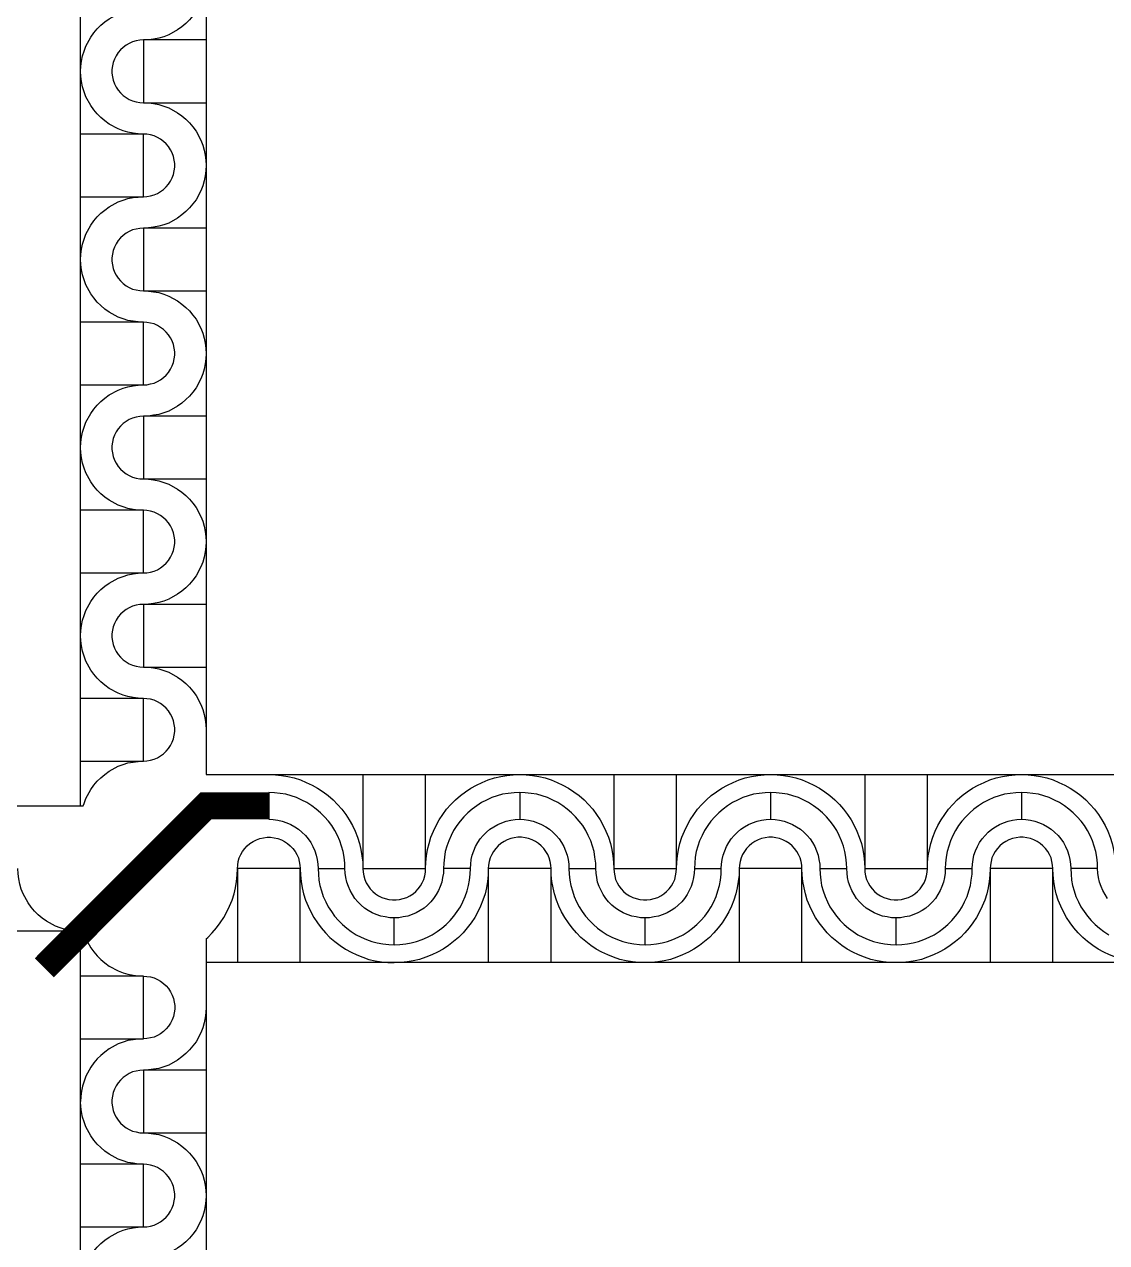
# Model space of a CAD drawing. Extents: x 190.8 to 267.1, y 124 to 174.8.
# Drawn here: x 231.062 to 232.27, y 161.063 to 162.423 of the extents above; entities that cross this region are included whole.
import ezdxf

# ---------------------------------------------------------------- set-up
doc = ezdxf.new("R2010")
doc.units = 0
doc.header["$MEASUREMENT"] = 0

msp = doc.modelspace()

# ---------------------------------------------------------------- linework, layer by layer
for p, q in [((231.2646, 163.6023), (231.2646, 161.5856)), ((231.2646, 161.5856), (233.3913, 161.5856)), ((229.0246, 161.5506), (231.1275, 161.5506)), ((231.2646, 161.4023), (231.2646, 159.3856))]:
    msp.add_line(p, q)
for points in [[(231.1246, 161.5506), (231.1246, 163.6106)], [(231.2646, 162.4756), (231.2644, 162.4698), (231.2636, 162.4641), (231.2626, 162.4583), (231.2609, 162.4528), (231.2589, 162.4473), (231.2534, 162.4373), (231.2499, 162.4326), (231.2461, 162.4281), (231.2421, 162.4241), (231.2376, 162.4203), (231.2329, 162.4168), (231.2229, 162.4113), (231.2174, 162.4093), (231.2119, 162.4076), (231.2061, 162.4066), (231.2004, 162.4058), (231.1946, 162.4056)], [(231.1246, 162.3706), (231.1249, 162.3763), (231.1256, 162.3821), (231.1266, 162.3878), (231.1284, 162.3933), (231.1304, 162.3988), (231.1359, 162.4088), (231.1394, 162.4136), (231.1431, 162.4181), (231.1471, 162.4221), (231.1516, 162.4258), (231.1564, 162.4293), (231.1664, 162.4348), (231.1719, 162.4368), (231.1774, 162.4386), (231.1831, 162.4396), (231.1889, 162.4403), (231.1946, 162.4406)], [(231.1946, 162.4056), (231.1906, 162.4053), (231.1866, 162.4046), (231.1826, 162.4036), (231.1789, 162.4018), (231.1754, 162.3998), (231.1721, 162.3973), (231.1691, 162.3946), (231.1666, 162.3916), (231.1644, 162.3881), (231.1624, 162.3843), (231.1611, 162.3806), (231.1601, 162.3766), (231.1596, 162.3726), (231.1596, 162.3686), (231.1601, 162.3646), (231.1611, 162.3606), (231.1624, 162.3566), (231.1644, 162.3531), (231.1666, 162.3496), (231.1691, 162.3466), (231.1721, 162.3438), (231.1754, 162.3413), (231.1789, 162.3393), (231.1826, 162.3376), (231.1866, 162.3366), (231.1906, 162.3358), (231.1946, 162.3356)], [(231.2646, 162.4056), (231.1946, 162.4056), (231.1946, 162.3356), (231.2646, 162.3356)], [(231.1946, 162.3006), (231.1889, 162.3008), (231.1831, 162.3016), (231.1774, 162.3026), (231.1719, 162.3043), (231.1664, 162.3063), (231.1564, 162.3118), (231.1516, 162.3153), (231.1471, 162.3191), (231.1431, 162.3231), (231.1394, 162.3276), (231.1359, 162.3323), (231.1304, 162.3423), (231.1284, 162.3478), (231.1266, 162.3533), (231.1256, 162.3591), (231.1249, 162.3648), (231.1246, 162.3706)], [(231.1946, 162.3356), (231.2004, 162.3353), (231.2061, 162.3346), (231.2119, 162.3336), (231.2174, 162.3318), (231.2229, 162.3298), (231.2329, 162.3243), (231.2376, 162.3208), (231.2421, 162.3171), (231.2461, 162.3131), (231.2499, 162.3086), (231.2534, 162.3038), (231.2589, 162.2938), (231.2609, 162.2883), (231.2626, 162.2828), (231.2636, 162.2771), (231.2644, 162.2713), (231.2646, 162.2656)], [(231.1246, 162.2306), (231.1946, 162.2306), (231.1946, 162.3006), (231.1246, 162.3006)], [(231.1946, 162.2306), (231.1986, 162.2308), (231.2026, 162.2316), (231.2066, 162.2326), (231.2104, 162.2343), (231.2139, 162.2363), (231.2171, 162.2388), (231.2201, 162.2416), (231.2226, 162.2446), (231.2249, 162.2481), (231.2269, 162.2518), (231.2281, 162.2556), (231.2291, 162.2596), (231.2296, 162.2636), (231.2296, 162.2676), (231.2291, 162.2716), (231.2281, 162.2756), (231.2269, 162.2796), (231.2249, 162.2831), (231.2226, 162.2866), (231.2201, 162.2896), (231.2171, 162.2923), (231.2139, 162.2948), (231.2104, 162.2968), (231.2066, 162.2986), (231.2026, 162.2996), (231.1986, 162.3003), (231.1946, 162.3006)], [(231.2646, 162.2656), (231.2644, 162.2598), (231.2636, 162.2541), (231.2626, 162.2483), (231.2609, 162.2428), (231.2589, 162.2373), (231.2534, 162.2273), (231.2499, 162.2226), (231.2461, 162.2181), (231.2421, 162.2141), (231.2376, 162.2103), (231.2329, 162.2068), (231.2229, 162.2013), (231.2174, 162.1993), (231.2119, 162.1976), (231.2061, 162.1966), (231.2004, 162.1958), (231.1946, 162.1956)], [(231.1246, 162.1606), (231.1249, 162.1663), (231.1256, 162.1721), (231.1266, 162.1778), (231.1284, 162.1833), (231.1304, 162.1888), (231.1359, 162.1988), (231.1394, 162.2036), (231.1431, 162.2081), (231.1471, 162.2121), (231.1516, 162.2158), (231.1564, 162.2193), (231.1664, 162.2248), (231.1719, 162.2268), (231.1774, 162.2286), (231.1831, 162.2296), (231.1889, 162.2303), (231.1946, 162.2306)], [(231.1946, 162.1956), (231.1906, 162.1953), (231.1866, 162.1946), (231.1826, 162.1936), (231.1789, 162.1918), (231.1754, 162.1898), (231.1721, 162.1873), (231.1691, 162.1846), (231.1666, 162.1816), (231.1644, 162.1781), (231.1624, 162.1743), (231.1611, 162.1706), (231.1601, 162.1666), (231.1596, 162.1626), (231.1596, 162.1586), (231.1601, 162.1546), (231.1611, 162.1506), (231.1624, 162.1466), (231.1644, 162.1431), (231.1666, 162.1396), (231.1691, 162.1366), (231.1721, 162.1338), (231.1754, 162.1313), (231.1789, 162.1293), (231.1826, 162.1276), (231.1866, 162.1266), (231.1906, 162.1258), (231.1946, 162.1256)], [(231.2646, 162.1956), (231.1946, 162.1956), (231.1946, 162.1256), (231.2646, 162.1256)], [(231.1946, 162.0906), (231.1889, 162.0908), (231.1831, 162.0916), (231.1774, 162.0926), (231.1719, 162.0943), (231.1664, 162.0963), (231.1564, 162.1018), (231.1516, 162.1053), (231.1471, 162.1091), (231.1431, 162.1131), (231.1394, 162.1176), (231.1359, 162.1223), (231.1304, 162.1323), (231.1284, 162.1378), (231.1266, 162.1433), (231.1256, 162.1491), (231.1249, 162.1548), (231.1246, 162.1606)], [(231.1946, 162.1256), (231.2004, 162.1253), (231.2061, 162.1246), (231.2119, 162.1236), (231.2174, 162.1218), (231.2229, 162.1198), (231.2329, 162.1143), (231.2376, 162.1108), (231.2421, 162.1071), (231.2461, 162.1031), (231.2499, 162.0986), (231.2534, 162.0938), (231.2589, 162.0838), (231.2609, 162.0783), (231.2626, 162.0728), (231.2636, 162.0671), (231.2644, 162.0613), (231.2646, 162.0556)], [(231.1246, 162.0206), (231.1946, 162.0206), (231.1946, 162.0906), (231.1246, 162.0906)], [(231.1946, 162.0206), (231.1986, 162.0208), (231.2026, 162.0216), (231.2066, 162.0226), (231.2104, 162.0243), (231.2139, 162.0263), (231.2171, 162.0288), (231.2201, 162.0316), (231.2226, 162.0346), (231.2249, 162.0381), (231.2269, 162.0418), (231.2281, 162.0456), (231.2291, 162.0496), (231.2296, 162.0536), (231.2296, 162.0576), (231.2291, 162.0616), (231.2281, 162.0656), (231.2269, 162.0696), (231.2249, 162.0731), (231.2226, 162.0766), (231.2201, 162.0796), (231.2171, 162.0823), (231.2139, 162.0848), (231.2104, 162.0868), (231.2066, 162.0886), (231.2026, 162.0896), (231.1986, 162.0903), (231.1946, 162.0906)], [(231.2646, 162.0556), (231.2644, 162.0498), (231.2636, 162.0441), (231.2626, 162.0383), (231.2609, 162.0328), (231.2589, 162.0273), (231.2534, 162.0173), (231.2499, 162.0126), (231.2461, 162.0081), (231.2421, 162.0041), (231.2376, 162.0003), (231.2329, 161.9968), (231.2229, 161.9913), (231.2174, 161.9893), (231.2119, 161.9876), (231.2061, 161.9866), (231.2004, 161.9858), (231.1946, 161.9856)], [(231.1246, 161.9506), (231.1249, 161.9563), (231.1256, 161.9621), (231.1266, 161.9678), (231.1284, 161.9733), (231.1304, 161.9788), (231.1359, 161.9888), (231.1394, 161.9936), (231.1431, 161.9981), (231.1471, 162.0021), (231.1516, 162.0058), (231.1564, 162.0093), (231.1664, 162.0148), (231.1719, 162.0168), (231.1774, 162.0186), (231.1831, 162.0196), (231.1889, 162.0203), (231.1946, 162.0206)], [(231.1946, 161.9856), (231.1906, 161.9853), (231.1866, 161.9846), (231.1826, 161.9836), (231.1789, 161.9818), (231.1754, 161.9798), (231.1721, 161.9773), (231.1691, 161.9746), (231.1666, 161.9716), (231.1644, 161.9681), (231.1624, 161.9643), (231.1611, 161.9606), (231.1601, 161.9566), (231.1596, 161.9526), (231.1596, 161.9486), (231.1601, 161.9446), (231.1611, 161.9406), (231.1624, 161.9366), (231.1644, 161.9331), (231.1666, 161.9296), (231.1691, 161.9266), (231.1721, 161.9238), (231.1754, 161.9213), (231.1789, 161.9193), (231.1826, 161.9176), (231.1866, 161.9166), (231.1906, 161.9158), (231.1946, 161.9156)], [(231.2646, 161.9856), (231.1946, 161.9856), (231.1946, 161.9156), (231.2646, 161.9156)], [(231.1946, 161.8806), (231.1889, 161.8808), (231.1831, 161.8816), (231.1774, 161.8826), (231.1719, 161.8843), (231.1664, 161.8863), (231.1564, 161.8918), (231.1516, 161.8953), (231.1471, 161.8991), (231.1431, 161.9031), (231.1394, 161.9076), (231.1359, 161.9123), (231.1304, 161.9223), (231.1284, 161.9278), (231.1266, 161.9333), (231.1256, 161.9391), (231.1249, 161.9448), (231.1246, 161.9506)], [(231.1946, 161.9156), (231.2004, 161.9153), (231.2061, 161.9146), (231.2119, 161.9136), (231.2174, 161.9118), (231.2229, 161.9098), (231.2329, 161.9043), (231.2376, 161.9008), (231.2421, 161.8971), (231.2461, 161.8931), (231.2499, 161.8886), (231.2534, 161.8838), (231.2589, 161.8738), (231.2609, 161.8683), (231.2626, 161.8628), (231.2636, 161.8571), (231.2644, 161.8513), (231.2646, 161.8456)], [(231.1246, 161.8106), (231.1946, 161.8106), (231.1946, 161.8806), (231.1246, 161.8806)], [(231.1946, 161.8106), (231.1986, 161.8108), (231.2026, 161.8116), (231.2066, 161.8126), (231.2104, 161.8143), (231.2139, 161.8163), (231.2171, 161.8188), (231.2201, 161.8216), (231.2226, 161.8246), (231.2249, 161.8281), (231.2269, 161.8318), (231.2281, 161.8356), (231.2291, 161.8396), (231.2296, 161.8436), (231.2296, 161.8476), (231.2291, 161.8516), (231.2281, 161.8556), (231.2269, 161.8596), (231.2249, 161.8631), (231.2226, 161.8666), (231.2201, 161.8696), (231.2171, 161.8723), (231.2139, 161.8748), (231.2104, 161.8768), (231.2066, 161.8786), (231.2026, 161.8796), (231.1986, 161.8803), (231.1946, 161.8806)], [(231.2646, 161.8456), (231.2644, 161.8398), (231.2636, 161.8341), (231.2626, 161.8283), (231.2609, 161.8228), (231.2589, 161.8173), (231.2534, 161.8073), (231.2499, 161.8026), (231.2461, 161.7981), (231.2421, 161.7941), (231.2376, 161.7903), (231.2329, 161.7868), (231.2229, 161.7813), (231.2174, 161.7793), (231.2119, 161.7776), (231.2061, 161.7766), (231.2004, 161.7758), (231.1946, 161.7756)], [(231.1246, 161.7406), (231.1249, 161.7463), (231.1256, 161.7521), (231.1266, 161.7578), (231.1284, 161.7633), (231.1304, 161.7688), (231.1359, 161.7788), (231.1394, 161.7836), (231.1431, 161.7881), (231.1471, 161.7921), (231.1516, 161.7958), (231.1564, 161.7993), (231.1664, 161.8048), (231.1719, 161.8068), (231.1774, 161.8086), (231.1831, 161.8096), (231.1889, 161.8103), (231.1946, 161.8106)], [(231.1946, 161.7756), (231.1906, 161.7753), (231.1866, 161.7746), (231.1826, 161.7736), (231.1789, 161.7718), (231.1754, 161.7698), (231.1721, 161.7673), (231.1691, 161.7646), (231.1666, 161.7616), (231.1644, 161.7581), (231.1624, 161.7543), (231.1611, 161.7506), (231.1601, 161.7466), (231.1596, 161.7426), (231.1596, 161.7386), (231.1601, 161.7346), (231.1611, 161.7306), (231.1624, 161.7266), (231.1644, 161.7231), (231.1666, 161.7196), (231.1691, 161.7166), (231.1721, 161.7138), (231.1754, 161.7113), (231.1789, 161.7093), (231.1826, 161.7076), (231.1866, 161.7066), (231.1906, 161.7058), (231.1946, 161.7056)], [(231.2646, 161.7756), (231.1946, 161.7756), (231.1946, 161.7056), (231.2646, 161.7056)], [(231.1946, 161.6706), (231.1889, 161.6708), (231.1831, 161.6716), (231.1774, 161.6726), (231.1719, 161.6743), (231.1664, 161.6763), (231.1564, 161.6818), (231.1516, 161.6853), (231.1471, 161.6891), (231.1431, 161.6931), (231.1394, 161.6976), (231.1359, 161.7023), (231.1304, 161.7123), (231.1284, 161.7178), (231.1266, 161.7233), (231.1256, 161.7291), (231.1249, 161.7348), (231.1246, 161.7406)], [(231.1946, 161.7056), (231.2004, 161.7053), (231.2061, 161.7046), (231.2119, 161.7036), (231.2174, 161.7018), (231.2229, 161.6998), (231.2329, 161.6943), (231.2376, 161.6908), (231.2421, 161.6871), (231.2461, 161.6831), (231.2499, 161.6786), (231.2534, 161.6738), (231.2589, 161.6638), (231.2609, 161.6583), (231.2626, 161.6528), (231.2636, 161.6471), (231.2644, 161.6413), (231.2646, 161.6356)], [(231.1246, 161.6006), (231.1946, 161.6006), (231.1946, 161.6706), (231.1246, 161.6706)], [(231.1946, 161.6006), (231.1986, 161.6008), (231.2026, 161.6016), (231.2066, 161.6026), (231.2104, 161.6043), (231.2139, 161.6063), (231.2171, 161.6088), (231.2201, 161.6116), (231.2226, 161.6146), (231.2249, 161.6181), (231.2269, 161.6218), (231.2281, 161.6256), (231.2291, 161.6296), (231.2296, 161.6336), (231.2296, 161.6376), (231.2291, 161.6416), (231.2281, 161.6456), (231.2269, 161.6496), (231.2249, 161.6531), (231.2226, 161.6566), (231.2201, 161.6596), (231.2171, 161.6623), (231.2139, 161.6648), (231.2104, 161.6668), (231.2066, 161.6686), (231.2026, 161.6696), (231.1986, 161.6703), (231.1946, 161.6706)], [(231.1275, 161.5506), (231.1284, 161.5533), (231.1304, 161.5588), (231.1359, 161.5688), (231.1394, 161.5736), (231.1431, 161.5781), (231.1471, 161.5821), (231.1516, 161.5858), (231.1564, 161.5893), (231.1664, 161.5948), (231.1719, 161.5968), (231.1774, 161.5986), (231.1831, 161.5996), (231.1889, 161.6003), (231.1946, 161.6006)], [(231.3346, 161.5856), (231.3419, 161.5853), (231.3489, 161.5846), (231.3559, 161.5833), (231.3629, 161.5818), (231.3699, 161.5796), (231.3764, 161.5768), (231.3829, 161.5738), (231.3891, 161.5703), (231.3951, 161.5663), (231.4009, 161.5621), (231.4064, 161.5573), (231.4114, 161.5523), (231.4161, 161.5468), (231.4204, 161.5411), (231.4244, 161.5351), (231.4279, 161.5288), (231.4309, 161.5223), (231.4336, 161.5158), (231.4359, 161.5088), (231.4374, 161.5018), (231.4386, 161.4948), (231.4394, 161.4878), (231.4396, 161.4806)], [(231.4396, 161.5856), (231.4396, 161.4806), (231.5096, 161.4806), (231.5096, 161.5856)], [(231.5096, 161.4806), (231.5099, 161.4878), (231.5106, 161.4948), (231.5119, 161.5018), (231.5134, 161.5088), (231.5156, 161.5158), (231.5184, 161.5223), (231.5214, 161.5288), (231.5249, 161.5351), (231.5289, 161.5411), (231.5331, 161.5468), (231.5379, 161.5523), (231.5429, 161.5573), (231.5484, 161.5621), (231.5541, 161.5663), (231.5601, 161.5703), (231.5664, 161.5738), (231.5729, 161.5768), (231.5794, 161.5796), (231.5864, 161.5818), (231.5934, 161.5833), (231.6004, 161.5846), (231.6074, 161.5853), (231.6146, 161.5856)], [(231.6146, 161.5856), (231.6219, 161.5853), (231.6289, 161.5846), (231.6359, 161.5833), (231.6429, 161.5818), (231.6499, 161.5796), (231.6564, 161.5768), (231.6629, 161.5738), (231.6691, 161.5703), (231.6751, 161.5663), (231.6809, 161.5621), (231.6864, 161.5573), (231.6914, 161.5523), (231.6961, 161.5468), (231.7004, 161.5411), (231.7044, 161.5351), (231.7079, 161.5288), (231.7109, 161.5223), (231.7136, 161.5158), (231.7159, 161.5088), (231.7174, 161.5018), (231.7186, 161.4948), (231.7194, 161.4878), (231.7196, 161.4806)], [(231.7196, 161.5856), (231.7196, 161.4806), (231.7896, 161.4806), (231.7896, 161.5856)], [(231.7896, 161.4806), (231.7899, 161.4878), (231.7906, 161.4948), (231.7919, 161.5018), (231.7934, 161.5088), (231.7956, 161.5158), (231.7984, 161.5223), (231.8014, 161.5288), (231.8049, 161.5351), (231.8089, 161.5411), (231.8131, 161.5468), (231.8179, 161.5523), (231.8229, 161.5573), (231.8284, 161.5621), (231.8341, 161.5663), (231.8401, 161.5703), (231.8464, 161.5738), (231.8529, 161.5768), (231.8594, 161.5796), (231.8664, 161.5818), (231.8734, 161.5833), (231.8804, 161.5846), (231.8874, 161.5853), (231.8946, 161.5856)], [(231.8946, 161.5856), (231.9019, 161.5853), (231.9089, 161.5846), (231.9159, 161.5833), (231.9229, 161.5818), (231.9299, 161.5796), (231.9364, 161.5768), (231.9429, 161.5738), (231.9491, 161.5703), (231.9551, 161.5663), (231.9609, 161.5621), (231.9664, 161.5573), (231.9714, 161.5523), (231.9761, 161.5468), (231.9804, 161.5411), (231.9844, 161.5351), (231.9879, 161.5288), (231.9909, 161.5223), (231.9936, 161.5158), (231.9959, 161.5088), (231.9974, 161.5018), (231.9986, 161.4948), (231.9994, 161.4878), (231.9996, 161.4806)], [(231.9996, 161.5856), (231.9996, 161.4806), (232.0696, 161.4806), (232.0696, 161.5856)], [(232.0696, 161.4806), (232.0699, 161.4878), (232.0706, 161.4948), (232.0719, 161.5018), (232.0734, 161.5088), (232.0756, 161.5158), (232.0784, 161.5223), (232.0814, 161.5288), (232.0849, 161.5351), (232.0889, 161.5411), (232.0931, 161.5468), (232.0979, 161.5523), (232.1029, 161.5573), (232.1084, 161.5621), (232.1141, 161.5663), (232.1201, 161.5703), (232.1264, 161.5738), (232.1329, 161.5768), (232.1394, 161.5796), (232.1464, 161.5818), (232.1534, 161.5833), (232.1604, 161.5846), (232.1674, 161.5853), (232.1746, 161.5856)], [(232.1746, 161.5856), (232.1819, 161.5853), (232.1889, 161.5846), (232.1959, 161.5833), (232.2029, 161.5818), (232.2099, 161.5796), (232.2164, 161.5768), (232.2229, 161.5738), (232.2291, 161.5703), (232.2351, 161.5663), (232.2409, 161.5621), (232.2464, 161.5573), (232.2514, 161.5523), (232.2561, 161.5468), (232.2604, 161.5411), (232.2644, 161.5351), (232.2679, 161.5288), (232.2709, 161.5223), (232.2736, 161.5158), (232.2759, 161.5088), (232.2774, 161.5018), (232.2786, 161.4948), (232.2794, 161.4878), (232.2796, 161.4806)], [(231.6146, 161.5656), (231.6084, 161.5653), (231.6019, 161.5646), (231.5956, 161.5636), (231.5896, 161.5618), (231.5836, 161.5598), (231.5776, 161.5571), (231.5721, 161.5543), (231.5666, 161.5508), (231.5616, 161.5471), (231.5569, 161.5428), (231.5524, 161.5383), (231.5481, 161.5336), (231.5444, 161.5286), (231.5409, 161.5231), (231.5381, 161.5176), (231.5354, 161.5116), (231.5334, 161.5056), (231.5316, 161.4996), (231.5306, 161.4933), (231.5299, 161.4868), (231.5296, 161.4806)], [(231.8946, 161.5656), (231.8884, 161.5653), (231.8819, 161.5646), (231.8756, 161.5636), (231.8696, 161.5618), (231.8636, 161.5598), (231.8576, 161.5571), (231.8521, 161.5543), (231.8466, 161.5508), (231.8416, 161.5471), (231.8369, 161.5428), (231.8324, 161.5383), (231.8281, 161.5336), (231.8244, 161.5286), (231.8209, 161.5231), (231.8181, 161.5176), (231.8154, 161.5116), (231.8134, 161.5056), (231.8116, 161.4996), (231.8106, 161.4933), (231.8099, 161.4868), (231.8096, 161.4806), (231.8396, 161.4806), (231.8399, 161.4856), (231.8406, 161.4906), (231.8416, 161.4956), (231.8434, 161.5006), (231.8454, 161.5051), (231.8479, 161.5096), (231.8506, 161.5138), (231.8539, 161.5176), (231.8576, 161.5213), (231.8614, 161.5246), (231.8656, 161.5273), (231.8701, 161.5298), (231.8746, 161.5318), (231.8796, 161.5336), (231.8846, 161.5346), (231.8896, 161.5353), (231.8946, 161.5356)], [(232.1746, 161.5656), (232.1684, 161.5653), (232.1619, 161.5646), (232.1556, 161.5636), (232.1496, 161.5618), (232.1436, 161.5598), (232.1376, 161.5571), (232.1321, 161.5543), (232.1266, 161.5508), (232.1216, 161.5471), (232.1169, 161.5428), (232.1124, 161.5383), (232.1081, 161.5336), (232.1044, 161.5286), (232.1009, 161.5231), (232.0981, 161.5176), (232.0954, 161.5116), (232.0934, 161.5056), (232.0916, 161.4996), (232.0906, 161.4933), (232.0899, 161.4868), (232.0896, 161.4806), (232.1196, 161.4806), (232.1199, 161.4856), (232.1206, 161.4906), (232.1216, 161.4956), (232.1234, 161.5006), (232.1254, 161.5051), (232.1279, 161.5096), (232.1306, 161.5138), (232.1339, 161.5176), (232.1376, 161.5213), (232.1414, 161.5246), (232.1456, 161.5273), (232.1501, 161.5298), (232.1546, 161.5318), (232.1596, 161.5336), (232.1646, 161.5346), (232.1696, 161.5353), (232.1746, 161.5356)], [(232.2596, 161.4806), (232.2594, 161.4868), (232.2586, 161.4933), (232.2576, 161.4996), (232.2559, 161.5056), (232.2539, 161.5116), (232.2511, 161.5176), (232.2484, 161.5231), (232.2449, 161.5286), (232.2411, 161.5336), (232.2369, 161.5383), (232.2324, 161.5428), (232.2276, 161.5471), (232.2226, 161.5508), (232.2171, 161.5543), (232.2116, 161.5571), (232.2056, 161.5598), (232.1996, 161.5618), (232.1936, 161.5636), (232.1874, 161.5646), (232.1809, 161.5653), (232.1746, 161.5656), (232.1746, 161.5356), (232.1796, 161.5353), (232.1846, 161.5346), (232.1896, 161.5336), (232.1946, 161.5318), (232.1991, 161.5298), (232.2036, 161.5273), (232.2079, 161.5246), (232.2116, 161.5213), (232.2154, 161.5176), (232.2186, 161.5138), (232.2214, 161.5096), (232.2239, 161.5051), (232.2259, 161.5006), (232.2276, 161.4956), (232.2286, 161.4906), (232.2294, 161.4856), (232.2296, 161.4806)], [(231.5596, 161.4806), (231.5599, 161.4856), (231.5606, 161.4906), (231.5616, 161.4956), (231.5634, 161.5006), (231.5654, 161.5051), (231.5679, 161.5096), (231.5706, 161.5138), (231.5739, 161.5176), (231.5776, 161.5213), (231.5814, 161.5246), (231.5856, 161.5273), (231.5901, 161.5298), (231.5946, 161.5318), (231.5996, 161.5336), (231.6046, 161.5346), (231.6096, 161.5353), (231.6146, 161.5356)], [(231.2996, 161.4806), (231.2999, 161.4846), (231.3006, 161.4886), (231.3016, 161.4926), (231.3034, 161.4963), (231.3054, 161.4998), (231.3079, 161.5031), (231.3106, 161.5061), (231.3136, 161.5086), (231.3171, 161.5108), (231.3209, 161.5128), (231.3246, 161.5141), (231.3286, 161.5151), (231.3326, 161.5156), (231.3366, 161.5156), (231.3406, 161.5151), (231.3446, 161.5141), (231.3486, 161.5128), (231.3521, 161.5108), (231.3556, 161.5086), (231.3586, 161.5061), (231.3614, 161.5031), (231.3639, 161.4998), (231.3659, 161.4963), (231.3676, 161.4926), (231.3686, 161.4886), (231.3694, 161.4846), (231.3696, 161.4806)], [(231.6496, 161.4806), (231.6494, 161.4846), (231.6486, 161.4886), (231.6476, 161.4926), (231.6459, 161.4963), (231.6439, 161.4998), (231.6414, 161.5031), (231.6386, 161.5061), (231.6356, 161.5086), (231.6321, 161.5108), (231.6284, 161.5128), (231.6246, 161.5141), (231.6206, 161.5151), (231.6166, 161.5156), (231.6126, 161.5156), (231.6086, 161.5151), (231.6046, 161.5141), (231.6006, 161.5128), (231.5971, 161.5108), (231.5936, 161.5086), (231.5906, 161.5061), (231.5879, 161.5031), (231.5854, 161.4998), (231.5834, 161.4963), (231.5816, 161.4926), (231.5806, 161.4886), (231.5799, 161.4846), (231.5796, 161.4806)], [(231.9296, 161.4806), (231.9294, 161.4846), (231.9286, 161.4886), (231.9276, 161.4926), (231.9259, 161.4963), (231.9239, 161.4998), (231.9214, 161.5031), (231.9186, 161.5061), (231.9156, 161.5086), (231.9121, 161.5108), (231.9084, 161.5128), (231.9046, 161.5141), (231.9006, 161.5151), (231.8966, 161.5156), (231.8926, 161.5156), (231.8886, 161.5151), (231.8846, 161.5141), (231.8806, 161.5128), (231.8771, 161.5108), (231.8736, 161.5086), (231.8706, 161.5061), (231.8679, 161.5031), (231.8654, 161.4998), (231.8634, 161.4963), (231.8616, 161.4926), (231.8606, 161.4886), (231.8599, 161.4846), (231.8596, 161.4806)], [(232.2096, 161.4806), (232.2094, 161.4846), (232.2086, 161.4886), (232.2076, 161.4926), (232.2059, 161.4963), (232.2039, 161.4998), (232.2014, 161.5031), (232.1986, 161.5061), (232.1956, 161.5086), (232.1921, 161.5108), (232.1884, 161.5128), (232.1846, 161.5141), (232.1806, 161.5151), (232.1766, 161.5156), (232.1726, 161.5156), (232.1686, 161.5151), (232.1646, 161.5141), (232.1606, 161.5128), (232.1571, 161.5108), (232.1536, 161.5086), (232.1506, 161.5061), (232.1479, 161.5031), (232.1454, 161.4998), (232.1434, 161.4963), (232.1416, 161.4926), (232.1406, 161.4886), (232.1399, 161.4846), (232.1396, 161.4806)], [(231.1246, 161.4106), (231.1189, 161.4108), (231.1131, 161.4116), (231.1074, 161.4126), (231.1019, 161.4143), (231.0964, 161.4163), (231.0864, 161.4218), (231.0816, 161.4253), (231.0771, 161.4291), (231.0731, 161.4331), (231.0694, 161.4376), (231.0659, 161.4423), (231.0604, 161.4523), (231.0584, 161.4578), (231.0566, 161.4633), (231.0556, 161.4691), (231.0549, 161.4748), (231.0546, 161.4806)], [(231.2646, 161.4023), (231.2664, 161.4038), (231.2714, 161.4088), (231.2761, 161.4143), (231.2804, 161.4201), (231.2844, 161.4261), (231.2879, 161.4323), (231.2909, 161.4388), (231.2936, 161.4453), (231.2959, 161.4523), (231.2974, 161.4593), (231.2986, 161.4663), (231.2994, 161.4733), (231.2996, 161.4806)], [(231.3696, 161.3756), (231.3696, 161.4806), (231.2996, 161.4806), (231.2996, 161.3756)], [(231.3696, 161.4806), (231.3699, 161.4733), (231.3706, 161.4663), (231.3719, 161.4593), (231.3734, 161.4523), (231.3756, 161.4453), (231.3784, 161.4388), (231.3814, 161.4323), (231.3849, 161.4261), (231.3889, 161.4201), (231.3931, 161.4143), (231.3979, 161.4088), (231.4029, 161.4038), (231.4084, 161.3991), (231.4141, 161.3948), (231.4201, 161.3908), (231.4264, 161.3873), (231.4329, 161.3843), (231.4394, 161.3816), (231.4464, 161.3793), (231.4534, 161.3778), (231.4604, 161.3766), (231.4674, 161.3758), (231.4746, 161.3756)], [(231.3896, 161.4806), (231.3899, 161.4743), (231.3906, 161.4678), (231.3916, 161.4616), (231.3934, 161.4556), (231.3954, 161.4496), (231.3981, 161.4436), (231.4009, 161.4381), (231.4044, 161.4326), (231.4081, 161.4276), (231.4124, 161.4228), (231.4169, 161.4183), (231.4216, 161.4141), (231.4266, 161.4103), (231.4321, 161.4068), (231.4376, 161.4041), (231.4436, 161.4013), (231.4496, 161.3993), (231.4556, 161.3976), (231.4619, 161.3966), (231.4684, 161.3958), (231.4746, 161.3956), (231.4746, 161.4256), (231.4696, 161.4258), (231.4646, 161.4266), (231.4596, 161.4276), (231.4546, 161.4293), (231.4501, 161.4313), (231.4456, 161.4338), (231.4414, 161.4366), (231.4376, 161.4398), (231.4339, 161.4436), (231.4306, 161.4473), (231.4279, 161.4516), (231.4254, 161.4561), (231.4234, 161.4606), (231.4216, 161.4656), (231.4206, 161.4706), (231.4199, 161.4756), (231.4196, 161.4806)], [(231.4396, 161.4806), (231.4399, 161.4766), (231.4406, 161.4726), (231.4416, 161.4686), (231.4434, 161.4648), (231.4454, 161.4613), (231.4479, 161.4581), (231.4506, 161.4551), (231.4536, 161.4526), (231.4571, 161.4503), (231.4609, 161.4483), (231.4646, 161.4471), (231.4686, 161.4461), (231.4726, 161.4456), (231.4766, 161.4456), (231.4806, 161.4461), (231.4846, 161.4471), (231.4886, 161.4483), (231.4921, 161.4503), (231.4956, 161.4526), (231.4986, 161.4551), (231.5014, 161.4581), (231.5039, 161.4613), (231.5059, 161.4648), (231.5076, 161.4686), (231.5086, 161.4726), (231.5094, 161.4766), (231.5096, 161.4806)], [(231.4746, 161.3956), (231.4809, 161.3958), (231.4874, 161.3966), (231.4936, 161.3976), (231.4996, 161.3993), (231.5056, 161.4013), (231.5116, 161.4041), (231.5171, 161.4068), (231.5226, 161.4103), (231.5276, 161.4141), (231.5324, 161.4183), (231.5369, 161.4228), (231.5411, 161.4276), (231.5449, 161.4326), (231.5484, 161.4381), (231.5511, 161.4436), (231.5539, 161.4496), (231.5559, 161.4556), (231.5576, 161.4616), (231.5586, 161.4678), (231.5594, 161.4743), (231.5596, 161.4806), (231.5296, 161.4806), (231.5294, 161.4756), (231.5286, 161.4706), (231.5276, 161.4656), (231.5259, 161.4606), (231.5239, 161.4561), (231.5214, 161.4516), (231.5186, 161.4473), (231.5154, 161.4436), (231.5116, 161.4398), (231.5079, 161.4366), (231.5036, 161.4338), (231.4991, 161.4313), (231.4946, 161.4293), (231.4896, 161.4276), (231.4846, 161.4266), (231.4796, 161.4258), (231.4746, 161.4256)], [(231.5796, 161.4806), (231.5794, 161.4733), (231.5786, 161.4663), (231.5774, 161.4593), (231.5759, 161.4523), (231.5736, 161.4453), (231.5709, 161.4388), (231.5679, 161.4323), (231.5644, 161.4261), (231.5604, 161.4201), (231.5561, 161.4143), (231.5514, 161.4088), (231.5464, 161.4038), (231.5409, 161.3991), (231.5351, 161.3948), (231.5291, 161.3908), (231.5229, 161.3873), (231.5164, 161.3843), (231.5099, 161.3816), (231.5029, 161.3793), (231.4959, 161.3778), (231.4889, 161.3766), (231.4819, 161.3758), (231.4746, 161.3756)], [(231.6496, 161.3756), (231.6496, 161.4806), (231.5796, 161.4806), (231.5796, 161.3756)], [(231.7546, 161.3756), (231.7474, 161.3758), (231.7404, 161.3766), (231.7334, 161.3778), (231.7264, 161.3793), (231.7194, 161.3816), (231.7129, 161.3843), (231.7064, 161.3873), (231.7001, 161.3908), (231.6941, 161.3948), (231.6884, 161.3991), (231.6829, 161.4038), (231.6779, 161.4088), (231.6731, 161.4143), (231.6689, 161.4201), (231.6649, 161.4261), (231.6614, 161.4323), (231.6584, 161.4388), (231.6556, 161.4453), (231.6534, 161.4523), (231.6519, 161.4593), (231.6506, 161.4663), (231.6499, 161.4733), (231.6496, 161.4806)], [(231.6696, 161.4806), (231.6699, 161.4743), (231.6706, 161.4678), (231.6716, 161.4616), (231.6734, 161.4556), (231.6754, 161.4496), (231.6781, 161.4436), (231.6809, 161.4381), (231.6844, 161.4326), (231.6881, 161.4276), (231.6924, 161.4228), (231.6969, 161.4183), (231.7016, 161.4141), (231.7066, 161.4103), (231.7121, 161.4068), (231.7176, 161.4041), (231.7236, 161.4013), (231.7296, 161.3993), (231.7356, 161.3976), (231.7419, 161.3966), (231.7484, 161.3958), (231.7546, 161.3956), (231.7546, 161.4256), (231.7496, 161.4258), (231.7446, 161.4266), (231.7396, 161.4276), (231.7346, 161.4293), (231.7301, 161.4313), (231.7256, 161.4338), (231.7214, 161.4366), (231.7176, 161.4398), (231.7139, 161.4436), (231.7106, 161.4473), (231.7079, 161.4516), (231.7054, 161.4561), (231.7034, 161.4606), (231.7016, 161.4656), (231.7006, 161.4706), (231.6999, 161.4756), (231.6996, 161.4806)], [(231.7196, 161.4806), (231.7199, 161.4766), (231.7206, 161.4726), (231.7216, 161.4686), (231.7234, 161.4648), (231.7254, 161.4613), (231.7279, 161.4581), (231.7306, 161.4551), (231.7336, 161.4526), (231.7371, 161.4503), (231.7409, 161.4483), (231.7446, 161.4471), (231.7486, 161.4461), (231.7526, 161.4456), (231.7566, 161.4456), (231.7606, 161.4461), (231.7646, 161.4471), (231.7686, 161.4483), (231.7721, 161.4503), (231.7756, 161.4526), (231.7786, 161.4551), (231.7814, 161.4581), (231.7839, 161.4613), (231.7859, 161.4648), (231.7876, 161.4686), (231.7886, 161.4726), (231.7894, 161.4766), (231.7896, 161.4806)], [(231.8096, 161.4806), (231.8094, 161.4756), (231.8086, 161.4706), (231.8076, 161.4656), (231.8059, 161.4606), (231.8039, 161.4561), (231.8014, 161.4516), (231.7986, 161.4473), (231.7954, 161.4436), (231.7916, 161.4398), (231.7879, 161.4366), (231.7836, 161.4338), (231.7791, 161.4313), (231.7746, 161.4293), (231.7696, 161.4276), (231.7646, 161.4266), (231.7596, 161.4258), (231.7546, 161.4256)], [(231.8596, 161.4806), (231.8594, 161.4733), (231.8586, 161.4663), (231.8574, 161.4593), (231.8559, 161.4523), (231.8536, 161.4453), (231.8509, 161.4388), (231.8479, 161.4323), (231.8444, 161.4261), (231.8404, 161.4201), (231.8361, 161.4143), (231.8314, 161.4088), (231.8264, 161.4038), (231.8209, 161.3991), (231.8151, 161.3948), (231.8091, 161.3908), (231.8029, 161.3873), (231.7964, 161.3843), (231.7899, 161.3816), (231.7829, 161.3793), (231.7759, 161.3778), (231.7689, 161.3766), (231.7619, 161.3758), (231.7546, 161.3756)], [(231.7546, 161.3956), (231.7609, 161.3958), (231.7674, 161.3966), (231.7736, 161.3976), (231.7796, 161.3993), (231.7856, 161.4013), (231.7916, 161.4041), (231.7971, 161.4068), (231.8026, 161.4103), (231.8076, 161.4141), (231.8124, 161.4183), (231.8169, 161.4228), (231.8211, 161.4276), (231.8249, 161.4326), (231.8284, 161.4381), (231.8311, 161.4436), (231.8339, 161.4496), (231.8359, 161.4556), (231.8376, 161.4616), (231.8386, 161.4678), (231.8394, 161.4743), (231.8396, 161.4806)], [(231.9296, 161.3756), (231.9296, 161.4806), (231.8596, 161.4806), (231.8596, 161.3756)], [(232.0346, 161.3756), (232.0274, 161.3758), (232.0204, 161.3766), (232.0134, 161.3778), (232.0064, 161.3793), (231.9994, 161.3816), (231.9929, 161.3843), (231.9864, 161.3873), (231.9801, 161.3908), (231.9741, 161.3948), (231.9684, 161.3991), (231.9629, 161.4038), (231.9579, 161.4088), (231.9531, 161.4143), (231.9489, 161.4201), (231.9449, 161.4261), (231.9414, 161.4323), (231.9384, 161.4388), (231.9356, 161.4453), (231.9334, 161.4523), (231.9319, 161.4593), (231.9306, 161.4663), (231.9299, 161.4733), (231.9296, 161.4806)], [(231.9496, 161.4806), (231.9499, 161.4743), (231.9506, 161.4678), (231.9516, 161.4616), (231.9534, 161.4556), (231.9554, 161.4496), (231.9581, 161.4436), (231.9609, 161.4381), (231.9644, 161.4326), (231.9681, 161.4276), (231.9724, 161.4228), (231.9769, 161.4183), (231.9816, 161.4141), (231.9866, 161.4103), (231.9921, 161.4068), (231.9976, 161.4041), (232.0036, 161.4013), (232.0096, 161.3993), (232.0156, 161.3976), (232.0219, 161.3966), (232.0284, 161.3958), (232.0346, 161.3956), (232.0346, 161.4256), (232.0296, 161.4258), (232.0246, 161.4266), (232.0196, 161.4276), (232.0146, 161.4293), (232.0101, 161.4313), (232.0056, 161.4338), (232.0014, 161.4366), (231.9976, 161.4398), (231.9939, 161.4436), (231.9906, 161.4473), (231.9879, 161.4516), (231.9854, 161.4561), (231.9834, 161.4606), (231.9816, 161.4656), (231.9806, 161.4706), (231.9799, 161.4756), (231.9796, 161.4806)], [(231.9996, 161.4806), (231.9999, 161.4766), (232.0006, 161.4726), (232.0016, 161.4686), (232.0034, 161.4648), (232.0054, 161.4613), (232.0079, 161.4581), (232.0106, 161.4551), (232.0136, 161.4526), (232.0171, 161.4503), (232.0209, 161.4483), (232.0246, 161.4471), (232.0286, 161.4461), (232.0326, 161.4456), (232.0366, 161.4456), (232.0406, 161.4461), (232.0446, 161.4471), (232.0486, 161.4483), (232.0521, 161.4503), (232.0556, 161.4526), (232.0586, 161.4551), (232.0614, 161.4581), (232.0639, 161.4613), (232.0659, 161.4648), (232.0676, 161.4686), (232.0686, 161.4726), (232.0694, 161.4766), (232.0696, 161.4806)], [(232.0896, 161.4806), (232.0894, 161.4756), (232.0886, 161.4706), (232.0876, 161.4656), (232.0859, 161.4606), (232.0839, 161.4561), (232.0814, 161.4516), (232.0786, 161.4473), (232.0754, 161.4436), (232.0716, 161.4398), (232.0679, 161.4366), (232.0636, 161.4338), (232.0591, 161.4313), (232.0546, 161.4293), (232.0496, 161.4276), (232.0446, 161.4266), (232.0396, 161.4258), (232.0346, 161.4256)], [(232.1396, 161.4806), (232.1394, 161.4733), (232.1386, 161.4663), (232.1374, 161.4593), (232.1359, 161.4523), (232.1336, 161.4453), (232.1309, 161.4388), (232.1279, 161.4323), (232.1244, 161.4261), (232.1204, 161.4201), (232.1161, 161.4143), (232.1114, 161.4088), (232.1064, 161.4038), (232.1009, 161.3991), (232.0951, 161.3948), (232.0891, 161.3908), (232.0829, 161.3873), (232.0764, 161.3843), (232.0699, 161.3816), (232.0629, 161.3793), (232.0559, 161.3778), (232.0489, 161.3766), (232.0419, 161.3758), (232.0346, 161.3756)], [(232.0346, 161.3956), (232.0409, 161.3958), (232.0474, 161.3966), (232.0536, 161.3976), (232.0596, 161.3993), (232.0656, 161.4013), (232.0716, 161.4041), (232.0771, 161.4068), (232.0826, 161.4103), (232.0876, 161.4141), (232.0924, 161.4183), (232.0969, 161.4228), (232.1011, 161.4276), (232.1049, 161.4326), (232.1084, 161.4381), (232.1111, 161.4436), (232.1139, 161.4496), (232.1159, 161.4556), (232.1176, 161.4616), (232.1186, 161.4678), (232.1194, 161.4743), (232.1196, 161.4806)], [(232.2096, 161.3756), (232.2096, 161.4806), (232.1396, 161.4806), (232.1396, 161.3756)], [(232.3146, 161.3756), (232.3074, 161.3758), (232.3004, 161.3766), (232.2934, 161.3778), (232.2864, 161.3793), (232.2794, 161.3816), (232.2729, 161.3843), (232.2664, 161.3873), (232.2601, 161.3908), (232.2541, 161.3948), (232.2484, 161.3991), (232.2429, 161.4038), (232.2379, 161.4088), (232.2331, 161.4143), (232.2289, 161.4201), (232.2249, 161.4261), (232.2214, 161.4323), (232.2184, 161.4388), (232.2156, 161.4453), (232.2134, 161.4523), (232.2119, 161.4593), (232.2106, 161.4663), (232.2099, 161.4733), (232.2096, 161.4806)], [(232.2706, 161.4473), (232.2679, 161.4516), (232.2654, 161.4561), (232.2634, 161.4606), (232.2616, 161.4656), (232.2606, 161.4706), (232.2599, 161.4756), (232.2596, 161.4806), (232.2296, 161.4806), (232.2299, 161.4743), (232.2306, 161.4678), (232.2316, 161.4616), (232.2334, 161.4556), (232.2354, 161.4496), (232.2381, 161.4436), (232.2409, 161.4381), (232.2444, 161.4326), (232.2481, 161.4276), (232.2524, 161.4228), (232.2569, 161.4183), (232.2616, 161.4141), (232.2666, 161.4103), (232.2721, 161.4068)], [(231.1275, 161.4106), (229.0246, 161.4106), (229.0246, 159.3506)], [(231.1246, 159.3506), (231.1246, 161.4106)], [(231.1275, 161.4106), (231.1284, 161.4078), (231.1304, 161.4023), (231.1359, 161.3923), (231.1394, 161.3876), (231.1431, 161.3831), (231.1471, 161.3791), (231.1516, 161.3753), (231.1564, 161.3718), (231.1664, 161.3663), (231.1719, 161.3643), (231.1774, 161.3626), (231.1831, 161.3616), (231.1889, 161.3608), (231.1946, 161.3606)], [(233.3646, 161.3756), (231.2646, 161.3756)], [(231.1246, 161.2906), (231.1946, 161.2906), (231.1946, 161.3606), (231.1246, 161.3606)], [(231.1946, 161.3606), (231.1986, 161.3603), (231.2026, 161.3596), (231.2066, 161.3586), (231.2104, 161.3568), (231.2139, 161.3548), (231.2171, 161.3523), (231.2201, 161.3496), (231.2226, 161.3466), (231.2249, 161.3431), (231.2269, 161.3393), (231.2281, 161.3356), (231.2291, 161.3316), (231.2296, 161.3276), (231.2296, 161.3236), (231.2291, 161.3196), (231.2281, 161.3156), (231.2269, 161.3116), (231.2249, 161.3081), (231.2226, 161.3046), (231.2201, 161.3016), (231.2171, 161.2988), (231.2139, 161.2963), (231.2104, 161.2943), (231.2066, 161.2926), (231.2026, 161.2916), (231.1986, 161.2908), (231.1946, 161.2906)], [(231.2646, 161.3256), (231.2644, 161.3198), (231.2636, 161.3141), (231.2626, 161.3083), (231.2609, 161.3028), (231.2589, 161.2973), (231.2534, 161.2873), (231.2499, 161.2826), (231.2461, 161.2781), (231.2421, 161.2741), (231.2376, 161.2703), (231.2329, 161.2668), (231.2229, 161.2613), (231.2174, 161.2593), (231.2119, 161.2576), (231.2061, 161.2566), (231.2004, 161.2558), (231.1946, 161.2556)], [(231.1946, 161.2906), (231.1889, 161.2903), (231.1831, 161.2896), (231.1774, 161.2886), (231.1719, 161.2868), (231.1664, 161.2848), (231.1564, 161.2793), (231.1516, 161.2758), (231.1471, 161.2721), (231.1431, 161.2681), (231.1394, 161.2636), (231.1359, 161.2588), (231.1304, 161.2488), (231.1284, 161.2433), (231.1266, 161.2378), (231.1256, 161.2321), (231.1249, 161.2263), (231.1246, 161.2206)], [(231.1946, 161.2556), (231.1906, 161.2553), (231.1866, 161.2546), (231.1826, 161.2536), (231.1789, 161.2518), (231.1754, 161.2498), (231.1721, 161.2473), (231.1691, 161.2446), (231.1666, 161.2416), (231.1644, 161.2381), (231.1624, 161.2343), (231.1611, 161.2306), (231.1601, 161.2266), (231.1596, 161.2226), (231.1596, 161.2186), (231.1601, 161.2146), (231.1611, 161.2106), (231.1624, 161.2066), (231.1644, 161.2031), (231.1666, 161.1996), (231.1691, 161.1966), (231.1721, 161.1938), (231.1754, 161.1913), (231.1789, 161.1893), (231.1826, 161.1876), (231.1866, 161.1866), (231.1906, 161.1858), (231.1946, 161.1856)], [(231.2646, 161.2556), (231.1946, 161.2556), (231.1946, 161.1856), (231.2646, 161.1856)], [(231.1946, 161.1506), (231.1889, 161.1508), (231.1831, 161.1516), (231.1774, 161.1526), (231.1719, 161.1543), (231.1664, 161.1563), (231.1564, 161.1618), (231.1516, 161.1653), (231.1471, 161.1691), (231.1431, 161.1731), (231.1394, 161.1776), (231.1359, 161.1823), (231.1304, 161.1923), (231.1284, 161.1978), (231.1266, 161.2033), (231.1256, 161.2091), (231.1249, 161.2148), (231.1246, 161.2206)], [(231.1946, 161.1856), (231.2004, 161.1853), (231.2061, 161.1846), (231.2119, 161.1836), (231.2174, 161.1818), (231.2229, 161.1798), (231.2329, 161.1743), (231.2376, 161.1708), (231.2421, 161.1671), (231.2461, 161.1631), (231.2499, 161.1586), (231.2534, 161.1538), (231.2589, 161.1438), (231.2609, 161.1383), (231.2626, 161.1328), (231.2636, 161.1271), (231.2644, 161.1213), (231.2646, 161.1156)], [(231.1246, 161.0806), (231.1946, 161.0806), (231.1946, 161.1506), (231.1246, 161.1506)], [(231.1946, 161.0806), (231.1986, 161.0808), (231.2026, 161.0816), (231.2066, 161.0826), (231.2104, 161.0843), (231.2139, 161.0863), (231.2171, 161.0888), (231.2201, 161.0916), (231.2226, 161.0946), (231.2249, 161.0981), (231.2269, 161.1018), (231.2281, 161.1056), (231.2291, 161.1096), (231.2296, 161.1136), (231.2296, 161.1176), (231.2291, 161.1216), (231.2281, 161.1256), (231.2269, 161.1296), (231.2249, 161.1331), (231.2226, 161.1366), (231.2201, 161.1396), (231.2171, 161.1423), (231.2139, 161.1448), (231.2104, 161.1468), (231.2066, 161.1486), (231.2026, 161.1496), (231.1986, 161.1503), (231.1946, 161.1506)], [(231.2646, 161.1156), (231.2644, 161.1098), (231.2636, 161.1041), (231.2626, 161.0983), (231.2609, 161.0928), (231.2589, 161.0873), (231.2534, 161.0773), (231.2499, 161.0726), (231.2461, 161.0681), (231.2421, 161.0641), (231.2376, 161.0603), (231.2329, 161.0568), (231.2229, 161.0513), (231.2174, 161.0493), (231.2119, 161.0476), (231.2061, 161.0466), (231.2004, 161.0458), (231.1946, 161.0456)], [(231.1246, 161.0106), (231.1249, 161.0163), (231.1256, 161.0221), (231.1266, 161.0278), (231.1284, 161.0333), (231.1304, 161.0388), (231.1359, 161.0488), (231.1394, 161.0536), (231.1431, 161.0581), (231.1471, 161.0621), (231.1516, 161.0658), (231.1564, 161.0693), (231.1664, 161.0748), (231.1719, 161.0768), (231.1774, 161.0786), (231.1831, 161.0796), (231.1889, 161.0803), (231.1946, 161.0806)]]:
    msp.add_lwpolyline(points)
at = {"const_width": 0.03}
msp.add_lwpolyline([(231.084, 161.3699), (231.2646, 161.5506), (231.3346, 161.5506)], dxfattribs=at)
for points in [[(231.4196, 161.4806), (231.4194, 161.4868), (231.4186, 161.4933), (231.4176, 161.4996), (231.4159, 161.5056), (231.4139, 161.5116), (231.4111, 161.5176), (231.4084, 161.5231), (231.4049, 161.5286), (231.4011, 161.5336), (231.3969, 161.5383), (231.3924, 161.5428), (231.3876, 161.5471), (231.3826, 161.5508), (231.3771, 161.5543), (231.3716, 161.5571), (231.3656, 161.5598), (231.3596, 161.5618), (231.3536, 161.5636), (231.3474, 161.5646), (231.3409, 161.5653), (231.3346, 161.5656), (231.3346, 161.5356), (231.3396, 161.5353), (231.3446, 161.5346), (231.3496, 161.5336), (231.3546, 161.5318), (231.3591, 161.5298), (231.3636, 161.5273), (231.3679, 161.5246), (231.3716, 161.5213), (231.3754, 161.5176), (231.3786, 161.5138), (231.3814, 161.5096), (231.3839, 161.5051), (231.3859, 161.5006), (231.3876, 161.4956), (231.3886, 161.4906), (231.3894, 161.4856), (231.3896, 161.4806)], [(231.6996, 161.4806), (231.6994, 161.4868), (231.6986, 161.4933), (231.6976, 161.4996), (231.6959, 161.5056), (231.6939, 161.5116), (231.6911, 161.5176), (231.6884, 161.5231), (231.6849, 161.5286), (231.6811, 161.5336), (231.6769, 161.5383), (231.6724, 161.5428), (231.6676, 161.5471), (231.6626, 161.5508), (231.6571, 161.5543), (231.6516, 161.5571), (231.6456, 161.5598), (231.6396, 161.5618), (231.6336, 161.5636), (231.6274, 161.5646), (231.6209, 161.5653), (231.6146, 161.5656), (231.6146, 161.5356), (231.6196, 161.5353), (231.6246, 161.5346), (231.6296, 161.5336), (231.6346, 161.5318), (231.6391, 161.5298), (231.6436, 161.5273), (231.6479, 161.5246), (231.6516, 161.5213), (231.6554, 161.5176), (231.6586, 161.5138), (231.6614, 161.5096), (231.6639, 161.5051), (231.6659, 161.5006), (231.6676, 161.4956), (231.6686, 161.4906), (231.6694, 161.4856), (231.6696, 161.4806)], [(231.9796, 161.4806), (231.9794, 161.4868), (231.9786, 161.4933), (231.9776, 161.4996), (231.9759, 161.5056), (231.9739, 161.5116), (231.9711, 161.5176), (231.9684, 161.5231), (231.9649, 161.5286), (231.9611, 161.5336), (231.9569, 161.5383), (231.9524, 161.5428), (231.9476, 161.5471), (231.9426, 161.5508), (231.9371, 161.5543), (231.9316, 161.5571), (231.9256, 161.5598), (231.9196, 161.5618), (231.9136, 161.5636), (231.9074, 161.5646), (231.9009, 161.5653), (231.8946, 161.5656), (231.8946, 161.5356), (231.8996, 161.5353), (231.9046, 161.5346), (231.9096, 161.5336), (231.9146, 161.5318), (231.9191, 161.5298), (231.9236, 161.5273), (231.9279, 161.5246), (231.9316, 161.5213), (231.9354, 161.5176), (231.9386, 161.5138), (231.9414, 161.5096), (231.9439, 161.5051), (231.9459, 161.5006), (231.9476, 161.4956), (231.9486, 161.4906), (231.9494, 161.4856), (231.9496, 161.4806)]]:
    msp.add_lwpolyline(points, close=True)

doc.saveas('drawing.dxf')
